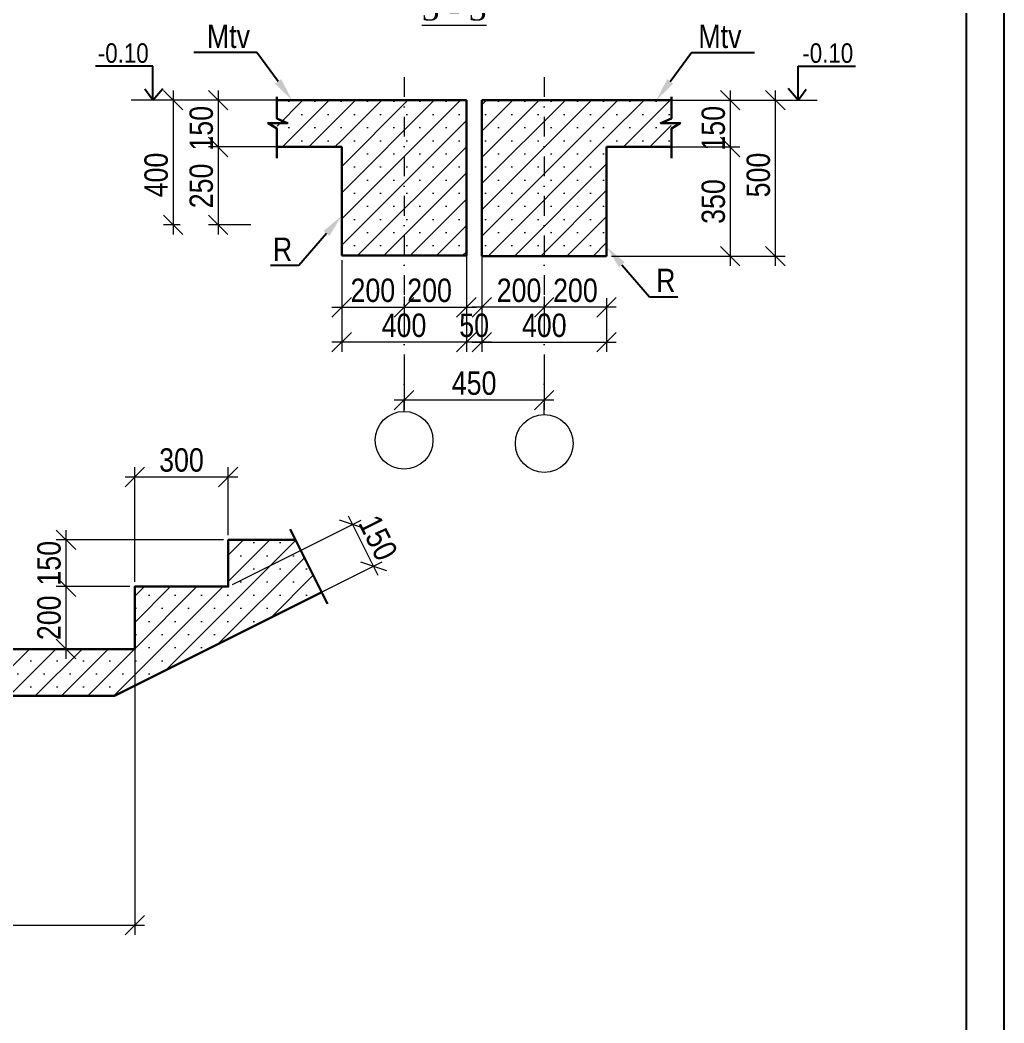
# Model space of a CAD drawing. Header units: millimetres. Extents: x -149347 to 251215, y -2929184 to -2541447.
# Drawn here: x 47862 to 60490, y -2572975 to -2560107 of the extents above; entities that cross this region are included whole.
import ezdxf
from ezdxf import colors
from ezdxf.entities.mleader import LeaderData, LeaderLine
from ezdxf.math import Vec2, Vec3

# ---------------------------------------------------------------- set-up
doc = ezdxf.new("R2010")
doc.units = ezdxf.units.MM
doc.linetypes.add('DASHDOT', pattern=[25.4, 12.7, -6.35, 0, -6.35])
doc.linetypes.add('DASHDOTX2', pattern=[50.8, 25.4, -12.7, 0, -12.7])
doc.layers.add('Ox xetti', color=1, linetype='DASHDOT', lineweight=18)
doc.layers.add('РАЗМЕРЫ', color=80, linetype='Continuous', lineweight=9)
doc.styles.get("Standard").update_dxf_attribs({"font": 'times.ttf'})
doc.styles.add('style1', font='A3TI(LA).TTF', dxfattribs={"height": 400})
doc.styles.add('style6', font='ARIALN.TTF', dxfattribs={"height": 300})
doc.dimstyles.new('DIM_100', dxfattribs={"dimscale": 100, "dimtxt": 250, "dimasz": 2.5, "dimexe": 1.25, "dimexo": 0.625, "dimtad": 1, "dimdec": 0, "dimtxsty": 'style1', "dimblk": 'OBLIQUE', "dimcen": 2.5, "dimdle": 1.25, "dimclrd": 251, "dimclre": 251, "dimaunit": 1, "dimadec": 3, "dimazin": 0, "dimtfac": 1, "dimtdec": 0, "dimtmove": 1, "dimatfit": 3, "dimfxl": 1.25, "dimlwd": 5, "dimlwe": 5, "dimarcsym": 0})
pattern_1 = [(45, (-626418.28, 3274.28), (-168.379802, 168.379802), []), (45, (-626249.9, 3274.28), (-168.379802, 168.379802), [0, -238.125])]

# ---------------------------------------------------------------- blocks, each defined once
blk = doc.blocks.new('mekteb')
at = {"color": 0, "lineweight": 25}
blk.add_line((139843, -1821466), (139843, -1849866), dxfattribs=at)
at = {"color": 0, "lineweight": 25, "ltscale": 15}
blk.add_line((139343, -1849366), (139343, -1821966), dxfattribs=at)
blk = doc.blocks.new('_Oblique')
at = {"color": 0, "linetype": 'ByBlock', "lineweight": -2}
blk.add_line((-0.5, -0.5), (0.5, 0.5), dxfattribs=at)
blk = doc.blocks.new('*D399')
at = {"color": 251, "lineweight": 5, "ltscale": 15, "transparency": 16777216}
for p, q in [((53790, -2563655), (53790, -2563918)), ((54590, -2563674), (54590, -2563918))]:
    blk.add_line(p, q, dxfattribs=at)
at = {"color": 251, "linetype": 'ByBlock', "lineweight": 5, "ltscale": 15, "transparency": 16777216}
blk.add_line((54715, -2563793), (53665, -2563793), dxfattribs=at)
at = {"layer": 'Defpoints', "color": 0, "lineweight": 15, "ltscale": 15, "transparency": 16777216}
for p in [(53790, -2563592), (54590, -2563611), (53790, -2563793)]:
    blk.add_point(p, dxfattribs=at)
at = {"color": 251, "lineweight": 5, "ltscale": 15, "transparency": 16777216, "xscale": 250, "yscale": 250, "zscale": 250, "rotation": 180}
blk.add_blockref('_Oblique', (53790, -2563793), dxfattribs=at)
at = {"color": 251, "lineweight": 5, "ltscale": 15, "transparency": 16777216, "xscale": 250, "yscale": 250, "zscale": 250}
blk.add_blockref('_Oblique', (54590, -2563793), dxfattribs=at)
at = {"color": 0, "lineweight": 15, "ltscale": 15, "transparency": 16777216, "insert": (54266, -2563577), "char_height": 300, "attachment_point": 5, "style": 'style6'}
blk.add_mtext('200', dxfattribs=at)
blk = doc.blocks.new('*D400')
at = {"color": 251, "lineweight": 5, "ltscale": 15, "transparency": 16777216}
for p, q in [((54590, -2563655), (54590, -2563918)), ((55390, -2563674), (55390, -2563918))]:
    blk.add_line(p, q, dxfattribs=at)
at = {"color": 251, "linetype": 'ByBlock', "lineweight": 5, "ltscale": 15, "transparency": 16777216}
blk.add_line((55515, -2563793), (54465, -2563793), dxfattribs=at)
at = {"layer": 'Defpoints', "color": 0, "lineweight": 15, "ltscale": 15, "transparency": 16777216}
for p in [(54590, -2563592), (55390, -2563611), (54590, -2563793)]:
    blk.add_point(p, dxfattribs=at)
at = {"color": 251, "lineweight": 5, "ltscale": 15, "transparency": 16777216, "xscale": 250, "yscale": 250, "zscale": 250, "rotation": 180}
blk.add_blockref('_Oblique', (54590, -2563793), dxfattribs=at)
at = {"color": 251, "lineweight": 5, "ltscale": 15, "transparency": 16777216, "xscale": 250, "yscale": 250, "zscale": 250}
blk.add_blockref('_Oblique', (55390, -2563793), dxfattribs=at)
at = {"color": 0, "lineweight": 15, "ltscale": 15, "transparency": 16777216, "insert": (54990, -2563577), "char_height": 300, "attachment_point": 5, "style": 'style6'}
blk.add_mtext('200', dxfattribs=at)
blk = doc.blocks.new('*D401')
at = {"color": 251, "lineweight": 5, "ltscale": 15, "transparency": 16777216}
for p, q in [((53790, -2563855), (53790, -2564366)), ((55390, -2563855), (55390, -2564366))]:
    blk.add_line(p, q, dxfattribs=at)
at = {"color": 251, "linetype": 'ByBlock', "lineweight": 5, "ltscale": 15, "transparency": 16777216}
blk.add_line((53665, -2564241), (55515, -2564241), dxfattribs=at)
at = {"layer": 'Defpoints', "color": 0, "lineweight": 15, "ltscale": 15, "transparency": 16777216}
for p in [(53790, -2563793), (55390, -2563793), (55390, -2564241)]:
    blk.add_point(p, dxfattribs=at)
at = {"color": 251, "lineweight": 5, "ltscale": 15, "transparency": 16777216, "xscale": 250, "yscale": 250, "zscale": 250, "rotation": 180}
blk.add_blockref('_Oblique', (53790, -2564241), dxfattribs=at)
at = {"color": 251, "lineweight": 5, "ltscale": 15, "transparency": 16777216, "xscale": 250, "yscale": 250, "zscale": 250}
blk.add_blockref('_Oblique', (55390, -2564241), dxfattribs=at)
at = {"color": 0, "lineweight": 15, "ltscale": 15, "transparency": 16777216, "insert": (54590, -2564026), "char_height": 300, "attachment_point": 5, "style": 'style6'}
blk.add_mtext('400', dxfattribs=at)
blk = doc.blocks.new('*D402')
at = {"color": 251, "linetype": 'ByBlock', "lineweight": 5, "ltscale": 15, "transparency": 16777216}
blk.add_line((56976, -2561011), (56976, -2561861), dxfattribs=at)
at = {"color": 251, "lineweight": 5, "ltscale": 15, "transparency": 16777216}
for p, q in [((56816, -2561136), (57101, -2561136)), ((55854, -2561736), (57101, -2561736))]:
    blk.add_line(p, q, dxfattribs=at)
at = {"layer": 'Defpoints', "color": 0, "lineweight": 15, "ltscale": 15, "transparency": 16777216}
for p in [(56754, -2561136), (55792, -2561736), (56976, -2561736)]:
    blk.add_point(p, dxfattribs=at)
at = {"color": 251, "lineweight": 5, "ltscale": 15, "transparency": 16777216, "xscale": 250, "yscale": 250, "zscale": 250}
for p, rotation in [((56976, -2561136), 90), ((56976, -2561736), 270)]:
    blk.add_blockref('_Oblique', p, dxfattribs=dict(at, rotation=rotation))
at = {"color": 0, "lineweight": 15, "ltscale": 15, "transparency": 16777216, "insert": (56761, -2561496), "char_height": 300, "attachment_point": 5, "rotation": 90, "style": 'style6'}
blk.add_mtext('150', dxfattribs=at)
blk = doc.blocks.new('*D403')
at = {"color": 251, "linetype": 'ByBlock', "lineweight": 5, "ltscale": 15, "transparency": 16777216}
blk.add_line((57555, -2561011), (57555, -2563261), dxfattribs=at)
at = {"color": 251, "lineweight": 5, "ltscale": 15, "transparency": 16777216}
for p, q in [((57019, -2561136), (57680, -2561136)), ((55453, -2563136), (57680, -2563136))]:
    blk.add_line(p, q, dxfattribs=at)
at = {"layer": 'Defpoints', "color": 0, "lineweight": 15, "ltscale": 15, "transparency": 16777216}
for p in [(56956, -2561136), (55390, -2563136), (57555, -2563136)]:
    blk.add_point(p, dxfattribs=at)
at = {"color": 251, "lineweight": 5, "ltscale": 15, "transparency": 16777216, "xscale": 250, "yscale": 250, "zscale": 250}
for p, rotation in [((57555, -2561136), 90), ((57555, -2563136), 270)]:
    blk.add_blockref('_Oblique', p, dxfattribs=dict(at, rotation=rotation))
at = {"color": 0, "lineweight": 15, "ltscale": 15, "transparency": 16777216, "insert": (57339, -2562096), "char_height": 300, "attachment_point": 5, "rotation": 90, "style": 'style6'}
blk.add_mtext('500', dxfattribs=at)
blk = doc.blocks.new('*D404')
at = {"color": 251, "linetype": 'ByBlock', "lineweight": 5, "ltscale": 15, "transparency": 16777216}
blk.add_line((56976, -2561611), (56976, -2563261), dxfattribs=at)
at = {"color": 251, "lineweight": 5, "ltscale": 15, "transparency": 16777216}
for p, q in [((55854, -2561736), (57101, -2561736)), ((56559, -2563136), (57101, -2563136))]:
    blk.add_line(p, q, dxfattribs=at)
at = {"layer": 'Defpoints', "color": 0, "lineweight": 15, "ltscale": 15, "transparency": 16777216}
for p in [(55792, -2561736), (56496, -2563136), (56976, -2563136)]:
    blk.add_point(p, dxfattribs=at)
at = {"color": 251, "lineweight": 5, "ltscale": 15, "transparency": 16777216, "xscale": 250, "yscale": 250, "zscale": 250}
for p, rotation in [((56976, -2561736), 90), ((56976, -2563136), 270)]:
    blk.add_blockref('_Oblique', p, dxfattribs=dict(at, rotation=rotation))
at = {"color": 0, "lineweight": 15, "ltscale": 15, "transparency": 16777216, "insert": (56761, -2562436), "char_height": 300, "attachment_point": 5, "rotation": 90, "style": 'style6'}
blk.add_mtext('350', dxfattribs=at)
blk = doc.blocks.new('*D405')
at = {"color": 251, "lineweight": 5, "ltscale": 15, "transparency": 16777216}
for p, q in [((53590, -2563655), (53590, -2563918)), ((52790, -2563674), (52790, -2563918))]:
    blk.add_line(p, q, dxfattribs=at)
at = {"color": 251, "linetype": 'ByBlock', "lineweight": 5, "ltscale": 15, "transparency": 16777216}
blk.add_line((52665, -2563793), (53715, -2563793), dxfattribs=at)
at = {"layer": 'Defpoints', "color": 0, "lineweight": 15, "ltscale": 15, "transparency": 16777216}
for p in [(52790, -2563611), (53590, -2563592), (53590, -2563793)]:
    blk.add_point(p, dxfattribs=at)
at = {"color": 251, "lineweight": 5, "ltscale": 15, "transparency": 16777216, "xscale": 250, "yscale": 250, "zscale": 250, "rotation": 180}
blk.add_blockref('_Oblique', (52790, -2563793), dxfattribs=at)
at = {"color": 251, "lineweight": 5, "ltscale": 15, "transparency": 16777216, "xscale": 250, "yscale": 250, "zscale": 250}
blk.add_blockref('_Oblique', (53590, -2563793), dxfattribs=at)
at = {"color": 0, "lineweight": 15, "ltscale": 15, "transparency": 16777216, "insert": (53118, -2563577), "char_height": 300, "attachment_point": 5, "style": 'style6'}
blk.add_mtext('200', dxfattribs=at)
blk = doc.blocks.new('*D406')
at = {"color": 251, "lineweight": 5, "ltscale": 15, "transparency": 16777216}
for p, q in [((52790, -2563655), (52790, -2563918)), ((51990, -2563674), (51990, -2563918))]:
    blk.add_line(p, q, dxfattribs=at)
at = {"color": 251, "linetype": 'ByBlock', "lineweight": 5, "ltscale": 15, "transparency": 16777216}
blk.add_line((51865, -2563793), (52915, -2563793), dxfattribs=at)
at = {"layer": 'Defpoints', "color": 0, "lineweight": 15, "ltscale": 15, "transparency": 16777216}
for p in [(51990, -2563611), (52790, -2563592), (52790, -2563793)]:
    blk.add_point(p, dxfattribs=at)
at = {"color": 251, "lineweight": 5, "ltscale": 15, "transparency": 16777216, "xscale": 250, "yscale": 250, "zscale": 250, "rotation": 180}
blk.add_blockref('_Oblique', (51990, -2563793), dxfattribs=at)
at = {"color": 251, "lineweight": 5, "ltscale": 15, "transparency": 16777216, "xscale": 250, "yscale": 250, "zscale": 250}
blk.add_blockref('_Oblique', (52790, -2563793), dxfattribs=at)
at = {"color": 0, "lineweight": 15, "ltscale": 15, "transparency": 16777216, "insert": (52390, -2563577), "char_height": 300, "attachment_point": 5, "style": 'style6'}
blk.add_mtext('200', dxfattribs=at)
blk = doc.blocks.new('*D407')
at = {"color": 251, "lineweight": 5, "ltscale": 15, "transparency": 16777216}
for p, q in [((51990, -2563190), (51990, -2564366)), ((53590, -2563855), (53590, -2564366))]:
    blk.add_line(p, q, dxfattribs=at)
at = {"color": 251, "linetype": 'ByBlock', "lineweight": 5, "ltscale": 15, "transparency": 16777216}
blk.add_line((53715, -2564241), (51865, -2564241), dxfattribs=at)
at = {"layer": 'Defpoints', "color": 0, "lineweight": 15, "ltscale": 15, "transparency": 16777216}
for p in [(51990, -2563128), (53590, -2563793), (51990, -2564241)]:
    blk.add_point(p, dxfattribs=at)
at = {"color": 251, "lineweight": 5, "ltscale": 15, "transparency": 16777216, "xscale": 250, "yscale": 250, "zscale": 250, "rotation": 180}
blk.add_blockref('_Oblique', (51990, -2564241), dxfattribs=at)
at = {"color": 251, "lineweight": 5, "ltscale": 15, "transparency": 16777216, "xscale": 250, "yscale": 250, "zscale": 250}
blk.add_blockref('_Oblique', (53590, -2564241), dxfattribs=at)
at = {"color": 0, "lineweight": 15, "ltscale": 15, "transparency": 16777216, "insert": (52790, -2564026), "char_height": 300, "attachment_point": 5, "style": 'style6'}
blk.add_mtext('400', dxfattribs=at)
blk = doc.blocks.new('*D408')
at = {"color": 251, "linetype": 'ByBlock', "lineweight": 5, "ltscale": 15, "transparency": 16777216}
blk.add_line((50405, -2561011), (50405, -2561861), dxfattribs=at)
at = {"color": 251, "lineweight": 5, "ltscale": 15, "transparency": 16777216}
for p, q in [((50564, -2561136), (50280, -2561136)), ((51527, -2561736), (50280, -2561736))]:
    blk.add_line(p, q, dxfattribs=at)
at = {"layer": 'Defpoints', "color": 0, "lineweight": 15, "ltscale": 15, "transparency": 16777216}
for p in [(50627, -2561136), (50405, -2561736), (51589, -2561736)]:
    blk.add_point(p, dxfattribs=at)
at = {"color": 251, "lineweight": 5, "ltscale": 15, "transparency": 16777216, "xscale": 250, "yscale": 250, "zscale": 250}
for p, rotation in [((50405, -2561136), 90), ((50405, -2561736), 270)]:
    blk.add_blockref('_Oblique', p, dxfattribs=dict(at, rotation=rotation))
at = {"color": 0, "lineweight": 15, "ltscale": 15, "transparency": 16777216, "insert": (50189, -2561496), "char_height": 300, "attachment_point": 5, "rotation": 90, "style": 'style6'}
blk.add_mtext('150', dxfattribs=at)
blk = doc.blocks.new('*D409')
at = {"color": 251, "linetype": 'ByBlock', "lineweight": 5, "ltscale": 15, "transparency": 16777216}
blk.add_line((49826, -2561011), (49826, -2562861), dxfattribs=at)
at = {"color": 251, "lineweight": 5, "ltscale": 15, "transparency": 16777216}
for p, q in [((50362, -2561136), (49701, -2561136)), ((49915, -2562736), (49701, -2562736))]:
    blk.add_line(p, q, dxfattribs=at)
at = {"layer": 'Defpoints', "color": 0, "lineweight": 15, "ltscale": 15, "transparency": 16777216}
for p in [(50425, -2561136), (49826, -2562736), (49978, -2562736)]:
    blk.add_point(p, dxfattribs=at)
at = {"color": 251, "lineweight": 5, "ltscale": 15, "transparency": 16777216, "xscale": 250, "yscale": 250, "zscale": 250}
for p, rotation in [((49826, -2561136), 90), ((49826, -2562736), 270)]:
    blk.add_blockref('_Oblique', p, dxfattribs=dict(at, rotation=rotation))
at = {"color": 0, "lineweight": 15, "ltscale": 15, "transparency": 16777216, "insert": (49610, -2562096), "char_height": 300, "attachment_point": 5, "rotation": 90, "style": 'style6'}
blk.add_mtext('400', dxfattribs=at)
blk = doc.blocks.new('*D410')
at = {"color": 251, "linetype": 'ByBlock', "lineweight": 5, "ltscale": 15, "transparency": 16777216}
blk.add_line((50405, -2561611), (50405, -2562861), dxfattribs=at)
at = {"color": 251, "lineweight": 5, "ltscale": 15, "transparency": 16777216}
for p, q in [((51527, -2561736), (50280, -2561736)), ((50822, -2562736), (50280, -2562736))]:
    blk.add_line(p, q, dxfattribs=at)
at = {"layer": 'Defpoints', "color": 0, "lineweight": 15, "ltscale": 15, "transparency": 16777216}
for p in [(51589, -2561736), (50405, -2562736), (50885, -2562736)]:
    blk.add_point(p, dxfattribs=at)
at = {"color": 251, "lineweight": 5, "ltscale": 15, "transparency": 16777216, "xscale": 250, "yscale": 250, "zscale": 250}
for p, rotation in [((50405, -2561736), 90), ((50405, -2562736), 270)]:
    blk.add_blockref('_Oblique', p, dxfattribs=dict(at, rotation=rotation))
at = {"color": 0, "lineweight": 15, "ltscale": 15, "transparency": 16777216, "insert": (50189, -2562236), "char_height": 300, "attachment_point": 5, "rotation": 90, "style": 'style6'}
blk.add_mtext('250', dxfattribs=at)
blk = doc.blocks.new('*D411')
at = {"color": 251, "lineweight": 5, "ltscale": 15, "transparency": 16777216}
for p, q in [((53590, -2562047), (53590, -2564366)), ((53790, -2562047), (53790, -2564366))]:
    blk.add_line(p, q, dxfattribs=at)
at = {"color": 251, "linetype": 'ByBlock', "lineweight": 5, "ltscale": 15, "transparency": 16777216}
blk.add_line((53915, -2564241), (53465, -2564241), dxfattribs=at)
at = {"layer": 'Defpoints', "color": 0, "lineweight": 15, "ltscale": 15, "transparency": 16777216}
for p in [(53590, -2561985), (53790, -2561985), (53590, -2564241)]:
    blk.add_point(p, dxfattribs=at)
at = {"color": 251, "lineweight": 5, "ltscale": 15, "transparency": 16777216, "xscale": 250, "yscale": 250, "zscale": 250, "rotation": 180}
blk.add_blockref('_Oblique', (53590, -2564241), dxfattribs=at)
at = {"color": 251, "lineweight": 5, "ltscale": 15, "transparency": 16777216, "xscale": 250, "yscale": 250, "zscale": 250}
blk.add_blockref('_Oblique', (53790, -2564241), dxfattribs=at)
at = {"color": 0, "lineweight": 15, "ltscale": 15, "transparency": 16777216, "insert": (53690, -2564026), "char_height": 300, "attachment_point": 5, "style": 'style6'}
blk.add_mtext('50', dxfattribs=at)
blk = doc.blocks.new('*D380')
at = {"color": 251, "lineweight": 5, "ltscale": 15, "transparency": 16777216}
for p, q in [((52790, -2564597), (52790, -2565109)), ((54590, -2564597), (54590, -2565109))]:
    blk.add_line(p, q, dxfattribs=at)
at = {"color": 251, "linetype": 'ByBlock', "lineweight": 5, "ltscale": 15, "transparency": 16777216}
blk.add_line((54715, -2564984), (52665, -2564984), dxfattribs=at)
at = {"layer": 'Defpoints', "color": 0, "lineweight": 15, "ltscale": 15, "transparency": 16777216}
for p in [(52790, -2564535), (54590, -2564535), (52790, -2564984)]:
    blk.add_point(p, dxfattribs=at)
at = {"color": 251, "lineweight": 5, "ltscale": 15, "transparency": 16777216, "xscale": 250, "yscale": 250, "zscale": 250, "rotation": 180}
blk.add_blockref('_Oblique', (52790, -2564984), dxfattribs=at)
at = {"color": 251, "lineweight": 5, "ltscale": 15, "transparency": 16777216, "xscale": 250, "yscale": 250, "zscale": 250}
blk.add_blockref('_Oblique', (54590, -2564984), dxfattribs=at)
at = {"color": 0, "lineweight": 15, "ltscale": 15, "transparency": 16777216, "insert": (53690, -2564768), "char_height": 300, "attachment_point": 5, "style": 'style6'}
blk.add_mtext('450', dxfattribs=at)
blk = doc.blocks.new('*D365')
at = {"color": 251, "lineweight": 5, "ltscale": 15, "transparency": 16777216}
for p, q in [((49334, -2567883), (49334, -2571847)), ((43734, -2571506), (43734, -2571847))]:
    blk.add_line(p, q, dxfattribs=at)
at = {"color": 251, "linetype": 'ByBlock', "lineweight": 5, "ltscale": 15, "transparency": 16777216}
blk.add_line((43609, -2571722), (49459, -2571722), dxfattribs=at)
at = {"layer": 'Defpoints', "color": 0, "lineweight": 15, "ltscale": 15, "transparency": 16777216}
for p in [(49334, -2567820), (43734, -2571443), (49334, -2571722)]:
    blk.add_point(p, dxfattribs=at)
at = {"color": 251, "lineweight": 5, "ltscale": 15, "transparency": 16777216, "xscale": 250, "yscale": 250, "zscale": 250, "rotation": 180}
blk.add_blockref('_Oblique', (43734, -2571722), dxfattribs=at)
at = {"color": 251, "lineweight": 5, "ltscale": 15, "transparency": 16777216, "xscale": 250, "yscale": 250, "zscale": 250}
blk.add_blockref('_Oblique', (49334, -2571722), dxfattribs=at)
at = {"color": 0, "lineweight": 15, "ltscale": 15, "transparency": 16777216, "insert": (46534, -2571506), "char_height": 300, "attachment_point": 5, "style": 'style6'}
blk.add_mtext('1400', dxfattribs=at)
blk = doc.blocks.new('*D420')
at = {"color": 251, "linetype": 'ByBlock', "lineweight": 5, "ltscale": 15, "transparency": 16777216}
blk.add_line((52074, -2566468), (52455, -2567228), dxfattribs=at)
at = {"color": 251, "lineweight": 5, "ltscale": 15, "transparency": 16777216}
for p, q in [((50590, -2567350), (52242, -2566524)), ((50858, -2567886), (52510, -2567060))]:
    blk.add_line(p, q, dxfattribs=at)
at = {"layer": 'Defpoints', "color": 0, "lineweight": 15, "ltscale": 15, "transparency": 16777216}
for p in [(52399, -2567116), (50534, -2567377), (50803, -2567914)]:
    blk.add_point(p, dxfattribs=at)
at = {"color": 251, "lineweight": 5, "ltscale": 15, "transparency": 16777216, "xscale": 250, "yscale": 250, "zscale": 250}
for p, rotation in [((52130, -2566579), 116.565051177078), ((52399, -2567116), 296.565051177078)]:
    blk.add_blockref('_Oblique', p, dxfattribs=dict(at, rotation=rotation))
at = {"color": 0, "lineweight": 15, "ltscale": 15, "transparency": 16777216, "insert": (52457, -2566751), "char_height": 300, "attachment_point": 5, "rotation": 296.5651, "style": 'style6'}
blk.add_mtext('150', dxfattribs=at)
blk = doc.blocks.new('*D421')
at = {"color": 251, "lineweight": 5, "ltscale": 15, "transparency": 16777216}
for p, q in [((49334, -2567315), (49334, -2565845)), ((50534, -2566715), (50534, -2565845))]:
    blk.add_line(p, q, dxfattribs=at)
at = {"color": 251, "linetype": 'ByBlock', "lineweight": 5, "ltscale": 15, "transparency": 16777216}
blk.add_line((49209, -2565970), (50659, -2565970), dxfattribs=at)
at = {"layer": 'Defpoints', "color": 0, "lineweight": 15, "ltscale": 15, "transparency": 16777216}
for p in [(50534, -2565970), (50534, -2566777), (49334, -2567377)]:
    blk.add_point(p, dxfattribs=at)
at = {"color": 251, "lineweight": 5, "ltscale": 15, "transparency": 16777216, "xscale": 250, "yscale": 250, "zscale": 250, "rotation": 180}
blk.add_blockref('_Oblique', (49334, -2565970), dxfattribs=at)
at = {"color": 251, "lineweight": 5, "ltscale": 15, "transparency": 16777216, "xscale": 250, "yscale": 250, "zscale": 250}
blk.add_blockref('_Oblique', (50534, -2565970), dxfattribs=at)
at = {"color": 0, "lineweight": 15, "ltscale": 15, "transparency": 16777216, "insert": (49934, -2565754), "char_height": 300, "attachment_point": 5, "style": 'style6'}
blk.add_mtext('300', dxfattribs=at)
blk = doc.blocks.new('*D422')
at = {"color": 251, "linetype": 'ByBlock', "lineweight": 5, "ltscale": 15, "transparency": 16777216}
blk.add_line((48451, -2567252), (48451, -2568302), dxfattribs=at)
at = {"color": 251, "lineweight": 5, "ltscale": 15, "transparency": 16777216}
for p, q in [((49272, -2567377), (48326, -2567377)), ((49272, -2568177), (48326, -2568177))]:
    blk.add_line(p, q, dxfattribs=at)
at = {"layer": 'Defpoints', "color": 0, "lineweight": 15, "ltscale": 15, "transparency": 16777216}
for p in [(49334, -2567377), (48451, -2568177), (49334, -2568177)]:
    blk.add_point(p, dxfattribs=at)
at = {"color": 251, "lineweight": 5, "ltscale": 15, "transparency": 16777216, "xscale": 250, "yscale": 250, "zscale": 250}
for p, rotation in [((48451, -2567377), 90), ((48451, -2568177), 270)]:
    blk.add_blockref('_Oblique', p, dxfattribs=dict(at, rotation=rotation))
at = {"color": 0, "lineweight": 15, "ltscale": 15, "transparency": 16777216, "insert": (48235, -2567777), "char_height": 300, "attachment_point": 5, "rotation": 90, "style": 'style6'}
blk.add_mtext('200', dxfattribs=at)
blk = doc.blocks.new('*D366')
at = {"color": 251, "linetype": 'ByBlock', "lineweight": 5, "ltscale": 15, "transparency": 16777216}
blk.add_line((48451, -2566652), (48451, -2567502), dxfattribs=at)
at = {"color": 251, "lineweight": 5, "ltscale": 15, "transparency": 16777216}
for p, q in [((50472, -2566777), (48326, -2566777)), ((49272, -2567377), (48326, -2567377))]:
    blk.add_line(p, q, dxfattribs=at)
at = {"layer": 'Defpoints', "color": 0, "lineweight": 15, "ltscale": 15, "transparency": 16777216}
for p in [(50534, -2566777), (48451, -2567377), (49334, -2567377)]:
    blk.add_point(p, dxfattribs=at)
at = {"color": 251, "lineweight": 5, "ltscale": 15, "transparency": 16777216, "xscale": 250, "yscale": 250, "zscale": 250}
for p, rotation in [((48451, -2566777), 90), ((48451, -2567377), 270)]:
    blk.add_blockref('_Oblique', p, dxfattribs=dict(at, rotation=rotation))
at = {"color": 0, "lineweight": 15, "ltscale": 15, "transparency": 16777216, "insert": (48235, -2567077), "char_height": 300, "attachment_point": 5, "rotation": 90, "style": 'style6'}
blk.add_mtext('150', dxfattribs=at)

msp = doc.modelspace()

# ---------------------------------------------------------------- hatches: boundary and pattern name
at = {"lineweight": 15, "ltscale": 5}
h = msp.add_hatch(dxfattribs=at)
h.set_pattern_fill('SACNCR', scale=100)
h.set_pattern_definition(pattern_1)
edge = h.paths.add_edge_path()
edge.add_line((51165.27644, -2561135.85343), (51990.35921, -2561135.85343))
edge.add_line((51990.35921, -2561135.85343), (51990.41246, -2561775.77739))
edge.add_line((51990.35921, -2561735.77739), (51161.70104, -2561735.77739))
edge.add_line((51161.70104, -2561735.77739), (51161.70104, -2561135.85343))
h = msp.add_hatch(dxfattribs=at)
h.set_pattern_fill('SACNCR', scale=100)
h.set_pattern_definition(pattern_1)
h.paths.add_polyline_path([(51990.43908, -2561135.85343), (53590.38583, -2561135.85343), (53590.38583, -2563127.9778), (51990.43908, -2563127.9778)])
h = msp.add_hatch(dxfattribs=at)
h.set_pattern_fill('SACNCR', scale=100)
h.set_pattern_definition(pattern_1)
h.paths.add_polyline_path([(55390.38583, -2561135.85343), (53790.43908, -2561135.85343), (53790.43908, -2563135.85343), (55390.38583, -2563135.85343)])
h = msp.add_hatch(dxfattribs=at)
h.set_pattern_fill('SACNCR', scale=100)
h.set_pattern_definition(pattern_1)
edge = h.paths.add_edge_path()
edge.add_line((56215.54848, -2561135.85343), (55390.46571, -2561135.85343))
edge.add_line((55390.46571, -2561135.85343), (55390.41246, -2561775.77739))
edge.add_line((55390.46571, -2561735.77739), (56219.12388, -2561735.77739))
edge.add_line((56219.12388, -2561735.77739), (56219.12388, -2561135.85343))
h = msp.add_hatch(dxfattribs=at)
h.set_pattern_fill('SACNCR', scale=100)
h.set_pattern_definition([(45, (-626527.74, 2326.56), (-168.379802, 168.379802), []), (45, (-626359.36, 2326.56), (-168.379802, 168.379802), [0, -238.125])])
h.paths.add_polyline_path([(51733.40014, -2567448.7278), (51397.78355, -2566777.49463), (50534.22569, -2566777.49463), (50534.22569, -2567377.49463), (49334.22569, -2567377.49463), (49334.22569, -2568177.49463), (45365.11384, -2568177.49463), (45365.11384, -2568413.16961), (45229.13719, -2568470.21366), (45478.85479, -2568470.21366), (45365.11384, -2568541.51871), (45365.11384, -2568777.41859), (49076.01855, -2568777.41859)])
h.paths.add_polyline_path([(46215.59933, -2568909.08008), (46215.59933, -2568185.68308), (45591.04271, -2568185.68308), (45591.04271, -2568909.08008)], flags=9)

# ---------------------------------------------------------------- linework, layer by layer
at = {"color": 7}
for p, q in [((49566.74739, -2560700.91892), (48832.35812, -2560700.91892)), ((57848.42916, -2560700.91892), (58582.81843, -2560700.91892))]:
    msp.add_line(p, q, dxfattribs=at)
at = {"color": 0}
for p, q in [((49566.74739, -2561135.85343), (49566.74739, -2560700.91892)), ((57848.42916, -2561135.85343), (57848.42916, -2560700.91892))]:
    msp.add_line(p, q, dxfattribs=at)
at = {"color": 7, "lineweight": 15, "ltscale": 80}
for p, q in [((51159.52432, -2561135.85343), (49286.63299, -2561135.85343)), ((51990.41246, -2561135.85343), (53590.41246, -2561135.85343)), ((55390.41246, -2561135.85343), (53790.41246, -2561135.85343)), ((56221.3006, -2561135.85343), (58094.19193, -2561135.85343))]:
    msp.add_line(p, q, dxfattribs=at)
at = {"color": 7, "lineweight": 30, "ltscale": 80}
for p, q in [((53590.41246, -2561135.85343), (51159.52432, -2561135.85343)), ((53590.41246, -2561135.85343), (53590.41246, -2563127.9778)), ((53790.41246, -2561135.85343), (53790.41246, -2563135.85343)), ((53790.41246, -2561135.85343), (56221.3006, -2561135.85343)), ((51990.41246, -2561735.77739), (51159.52432, -2561735.77739)), ((51990.41246, -2563127.9778), (51990.41246, -2561735.77739)), ((55390.41246, -2563135.85343), (55390.41246, -2561735.77739)), ((55390.41246, -2561735.77739), (56221.3006, -2561735.77739)), ((53590.41246, -2563127.9778), (51990.41246, -2563127.9778)), ((53790.41246, -2563135.85343), (55390.41246, -2563135.85343))]:
    msp.add_line(p, q, dxfattribs=at)
at = {"color": 7, "lineweight": 15}
for p, q in [((52790.41246, -2565130.32822), (52790.41246, -2564984.59944)), ((54590.41246, -2565170.74207), (54590.41246, -2565025.01329))]:
    msp.add_line(p, q, dxfattribs=at)
at = {"color": 7, "ltscale": 15}
for points in [[(49566.74739, -2561135.85343), (49465.02643, -2560993.53033)], [(49566.74739, -2561135.85343), (49692.8094, -2560985.1238)], [(57848.42916, -2561135.85343), (57722.36714, -2560985.1238)], [(57848.42916, -2561135.85343), (57950.15012, -2560993.53033)]]:
    msp.add_lwpolyline(points, dxfattribs=at)
at = {"color": 7, "lineweight": 30, "ltscale": 80}
for points in [[(51159.52432, -2561091.67771), (51159.52432, -2561371.52841), (51295.50096, -2561428.57246), (51045.78336, -2561428.57246), (51159.52432, -2561499.87752), (51159.52432, -2561881.47928)], [(56221.3006, -2561091.67771), (56221.3006, -2561371.52841), (56085.32396, -2561428.57246), (56335.04156, -2561428.57246), (56221.3006, -2561499.87752), (56221.3006, -2561881.47928)], [(51329.51206, -2566640.95165), (51808.31595, -2567598.55944)], [(49334.22569, -2568177.49463), (49334.22569, -2567377.49463), (50534.22569, -2567377.49463), (50534.22569, -2566777.49463), (51397.78355, -2566777.49463)], [(44534.22569, -2568777.41859), (49076.01855, -2568777.41859), (51733.40014, -2567448.7278)], [(45365.11384, -2568177.49463), (49334.22569, -2568177.49463)]]:
    msp.add_lwpolyline(points, dxfattribs=at)
at = {"color": 7, "lineweight": 9}
for centre in [(52790.41246, -2565499.95774), (54590.41246, -2565540.3716)]:
    msp.add_circle(centre, 371.07409, dxfattribs=at)
at = {"layer": 'Ox xetti', "linetype": 'DASHDOTX2', "lineweight": 15, "ltscale": 10}
for p, q in [((52790.41246, -2560839.84865), (52790.41246, -2565025.01329)), ((54590.41246, -2560839.84865), (54590.41246, -2565065.42714))]:
    msp.add_line(p, q, dxfattribs=at)

# ---------------------------------------------------------------- block references
at = {"lineweight": 15, "xscale": 0.9604837554369011, "yscale": 0.9604837554369011, "zscale": 0.9604837554369011}
msp.add_blockref('mekteb', (-73827.0471, -804348.37509), dxfattribs=at)

# ---------------------------------------------------------------- texts
at = {"lineweight": 15, "ltscale": 1500, "insert": (53019.26644, -2559812.69329), "char_height": 300, "width": 3782.2222222, "attachment_point": 1}
msp.add_mtext('{\\fTimes New Roman|b0|i0|c238|p18;\\L3 \\fTimes New Roman|b0|i0|c204|p18;-\\fTimes New Roman|b0|i0|c238|p18; 3}', dxfattribs=at)
at = {"lineweight": 9, "char_height": 250, "width": 23109.777632, "style": 'style6'}
for insert, attachment_point in [((49512.88494, -2560406.31122), 3), ((57902.2916, -2560406.31122), 1)]:
    msp.add_mtext('{\\fArial Narrow|b0|i0|c238|p34;-0.10}', dxfattribs=dict(at, insert=insert, attachment_point=attachment_point))

# ---------------------------------------------------------------- dimensions: what is measured, and where the dimension line sits
at = {"color": 7, "lineweight": 15, "ltscale": 15}
for base, p1, p2, angle, picture, middle, dimtype in [((49825.98292, -2562735.85343), (50424.72019, -2561135.85343), (49977.62375, -2562735.85343), 90, '*D409', (49825.98292, -2562095.85343), 160), ((50404.62204, -2561735.77739), (50626.86189, -2561135.85343), (51589.25562, -2561735.77739), 90, '*D408', (50404.62204, -2561495.81541), 160), ((57554.842, -2563135.85343), (56956.10473, -2561135.85343), (55390.41246, -2563135.85343), 90, '*D403', (57554.842, -2562095.85343), 160), ((56976.20288, -2561735.77739), (56753.96303, -2561135.85343), (55791.5693, -2561735.77739), 90, '*D402', (56976.20288, -2561495.81541), 160), ((53590.41246, -2563792.66063), (52790.41246, -2563611.29944), (53590.41246, -2563592.40486), 180, '*D405', (53118.36653, -2563792.66063), 160), ((52398.63514, -2567116.1103), (50534.22569, -2567377.49463), (50802.55385, -2567914.15094), 296.565051177, '*D420', (52264.47106, -2566847.78214), 161), ((48450.99036, -2567377.49463), (50534.22569, -2566777.49463), (49334.22569, -2567377.49463), 90, '*D366', (48450.99036, -2567077.49463), 160)]:
    dim = msp.add_linear_dim(base=base, p1=p1, p2=p2, angle=angle, dimstyle='DIM_100', override={"dimlfac": 0.25, "dimtxsty": 'style6'}, dxfattribs=at)
    dim.commit()
    dim.dimension.update_dxf_attribs({"geometry": picture, "text_midpoint": middle, "dimtype": dimtype})
for base, p1, p2, angle, picture, middle in [((50404.62204, -2562735.85343), (51589.25562, -2561735.77739), (50884.6389, -2562735.85343), 90, '*D410', (50188.95015, -2562235.81541)), ((56976.20288, -2563135.85343), (55791.5693, -2561735.77739), (56496.18602, -2563135.85343), 90, '*D404', (56760.53098, -2562435.81541)), ((51990.41246, -2564241.39173), (53590.41246, -2563792.66063), (51990.41246, -2563127.9778), 180, '*D407', (52790.41246, -2564025.71983)), ((52790.41246, -2563792.66063), (51990.41246, -2563611.29944), (52790.41246, -2563592.40486), 180, '*D406', (52390.41246, -2563576.98873)), ((52790.41246, -2564983.61628), (54590.41246, -2564534.88518), (52790.41246, -2564534.88518), 180, '*D380', (53690.41246, -2564767.94438)), ((48450.99036, -2568177.49463), (49334.22569, -2567377.49463), (49334.22569, -2568177.49463), 90, '*D422', (48235.31846, -2567777.49463))]:
    dim = msp.add_linear_dim(base=base, p1=p1, p2=p2, angle=angle, dimstyle='DIM_100', override={"dimlfac": 0.25, "dimtxsty": 'style6'}, dxfattribs=at)
    dim.commit()
    dim.dimension.update_dxf_attribs({"geometry": picture, "text_midpoint": middle})
for base, p1, p2, picture, middle in [((53590.41246, -2564241.39173), (53790.41246, -2561984.58453), (53590.41246, -2561984.58453), '*D411', (53690.41246, -2564241.39173)), ((53790.41246, -2563792.66063), (54590.41246, -2563611.29944), (53790.41246, -2563592.40486), '*D399', (54265.84871, -2563792.66063))]:
    dim = msp.add_linear_dim(base=base, p1=p1, p2=p2, dimstyle='DIM_100', override={"dimlfac": 0.25, "dimtxsty": 'style6'}, dxfattribs=at)
    dim.commit()
    dim.dimension.update_dxf_attribs({"geometry": picture, "text_midpoint": middle, "dimtype": 160})
for base, p1, p2, picture, middle in [((54590.41246, -2563792.66063), (55390.41246, -2563611.29944), (54590.41246, -2563592.40486), '*D400', (54990.41246, -2563576.98873)), ((55390.41246, -2564241.39173), (53790.41246, -2563792.66063), (55390.41246, -2563792.66063), '*D401', (54590.41246, -2564025.71983)), ((50534.22569, -2565969.61184), (49334.22569, -2567377.49463), (50534.22569, -2566777.49463), '*D421', (49934.22569, -2565753.93995)), ((49334.22569, -2571722.15497), (43734.22569, -2571443.39856), (49334.22569, -2567820.1802), '*D365', (46534.22569, -2571506.48307))]:
    dim = msp.add_linear_dim(base=base, p1=p1, p2=p2, dimstyle='DIM_100', override={"dimlfac": 0.25, "dimtxsty": 'style6'}, dxfattribs=at)
    dim.commit()
    dim.dimension.update_dxf_attribs({"geometry": picture, "text_midpoint": middle})

# ---------------------------------------------------------------- leaders
at = {"layer": 'РАЗМЕРЫ', "color": 0, "lineweight": 15}
ml = msp.add_multileader_mtext('Standard', dxfattribs=at)
ml.set_content('{\\fArial Narrow|b0|i0|c238|p34;\\C7;Mtv}', style='style6')
ml.set_leader_properties()
ml.build(insert=Vec2(0, 0))
ml.multileader.update_dxf_attribs({"text_left_attachment_type": 6, "text_right_attachment_type": 6, "dogleg_length": 100, "arrow_head_size": 300})
ctx = ml.context
ctx.base_point, ctx.char_height, ctx.arrow_head_size, ctx.plane_origin = Vec3(50272.3016, -2560525.81342), 300, 300, Vec3(42853.87289, -2558899.22609)
ctx.left_attachment, ctx.right_attachment, ctx.text_align_type = 6, 6, 1
notes = []
notes.append((ctx, [(1, (1, 1, 0), (50900.58537, -2560525.81342), (-1, 0), 100, [(1, [(51352.93545, -2561135.85343)], 0, [])])]))
ctx.mtext.insert, ctx.mtext.alignment, ctx.mtext.flow_direction = Vec3(50536.44349, -2560165.81342), 2, 5
ml = msp.add_multileader_mtext('Standard', dxfattribs=at)
ml.set_content('{\\fArial Narrow|b0|i0|c238|p34;\\C7;Mtv}', style='style6')
ml.set_leader_properties()
ml.build(insert=Vec2(0, 0))
ml.multileader.update_dxf_attribs({"text_left_attachment_type": 6, "text_right_attachment_type": 6, "dogleg_length": 100, "arrow_head_size": 300})
ctx = ml.context
ctx.base_point, ctx.char_height, ctx.arrow_head_size, ctx.plane_origin = Vec3(56580.23955, -2560525.81342), 300, 300, Vec3(64526.95203, -2558899.22609)
ctx.left_attachment, ctx.right_attachment, ctx.text_align_type = 6, 6, 1
notes.append((ctx, [(1, (1, 1, 0), (56480.23955, -2560525.81342), (1, 0), 100, [(1, [(56027.88947, -2561135.85343)], 0, [])])]))
ctx.mtext.insert, ctx.mtext.alignment, ctx.mtext.flow_direction = Vec3(56844.38143, -2560165.81342), 2, 5
ml = msp.add_multileader_mtext('Standard', dxfattribs=at)
ml.set_content('{\\fArial Narrow|b0|i0|c238|p34;\\C7;R}', style='style6')
ml.set_leader_properties()
ml.build(insert=Vec2(0, 0))
ml.multileader.update_dxf_attribs({"text_left_attachment_type": 6, "text_right_attachment_type": 6, "dogleg_length": 100, "arrow_head_size": 300})
ctx = ml.context
ctx.base_point, ctx.char_height, ctx.arrow_head_size, ctx.plane_origin = Vec3(51120.24366, -2563258.62188), 300, 300, Vec3(43969.06263, -2561441.15268)
ctx.left_attachment, ctx.right_attachment, ctx.text_align_type = 6, 6, 1
notes.append((ctx, [(1, (1, 1, 0), (51441.16044, -2563258.62188), (-1, 0), 100, [(1, [(51990.41246, -2562618.36701)], 0, [])])]))
ctx.mtext.insert, ctx.mtext.alignment, ctx.mtext.flow_direction = Vec3(51230.70205, -2562898.62188), 2, 5
ml = msp.add_multileader_mtext('Standard', dxfattribs=at)
ml.set_content('{\\fArial Narrow|b0|i0|c238|p34;\\C7;R}', style='style6')
ml.set_leader_properties()
ml.build(insert=Vec2(0, 0))
ml.multileader.update_dxf_attribs({"text_left_attachment_type": 6, "text_right_attachment_type": 6, "dogleg_length": 100, "arrow_head_size": 300})
ctx = ml.context
ctx.base_point, ctx.char_height, ctx.arrow_head_size, ctx.plane_origin = Vec3(56039.66448, -2563658.62188), 300, 300, Vec3(63411.76229, -2561441.15268)
ctx.left_attachment, ctx.right_attachment, ctx.text_align_type = 6, 6, 1
notes.append((ctx, [(1, (1, 1, 0), (55939.66448, -2563658.62188), (1, 0), 100, [(1, [(55390.41246, -2563018.36701)], 0, [])])]))
ctx.mtext.insert, ctx.mtext.alignment, ctx.mtext.flow_direction = Vec3(56150.12287, -2563298.62188), 2, 5
for ctx, leaders in notes:
    for number, flags, end, landing, length, lines in leaders:
        leader = LeaderData()
        leader.index, (leader.has_last_leader_line, leader.has_dogleg_vector, leader.attachment_direction) = number, flags
        leader.last_leader_point, leader.dogleg_vector, leader.dogleg_length = Vec3(end), Vec3(landing), length
        for number, points, colour, breaks in lines:
            line = LeaderLine()
            line.index, line.vertices, line.color, line.breaks = number, Vec3.list(points), colors.encode_raw_color(colour), breaks
            leader.lines.append(line)
        ctx.leaders.append(leader)

doc.saveas('drawing.dxf')
